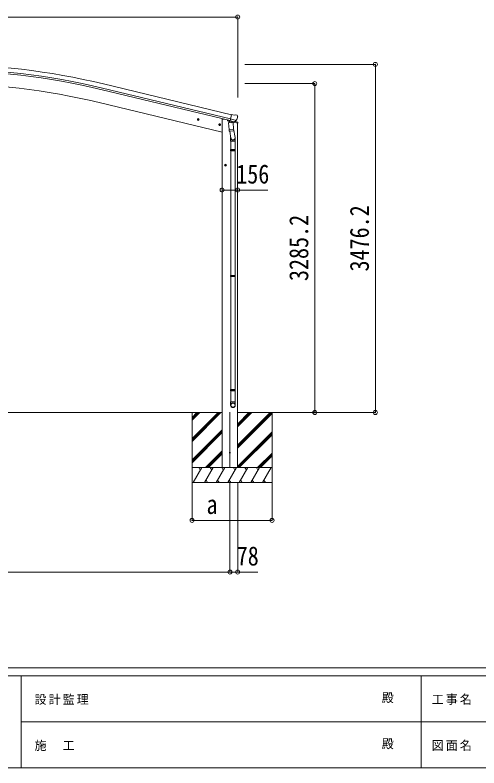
# Model space of a CAD drawing. Units: millimetres at full size, sheet at 1:40. Extents: x -11181 to 11305, y -7804 to 7716.
# Drawn here: x -4596 to 42, y -7804 to -285 of the extents above; entities that cross this region are included whole.
import ezdxf
from ezdxf.enums import TextEntityAlignment as Align

# ---------------------------------------------------------------- set-up
doc = ezdxf.new("R2010")
doc.units = ezdxf.units.MM
doc.header["$LTSCALE"] = 40
doc.header["$PDMODE"] = 32
doc.header["$PDSIZE"] = 40
for name, color, linetype, lineweight in [('0-0_0', 7, 'Continuous', 9), ('0-1_本体', 4, 'Continuous', 9), ('0-2_部品', 7, 'Continuous', 9), ('0-8_PARTS2', 7, 'Continuous', 9), ('0-A_寸法', 6, 'Continuous', 9), ('F-0_240', 7, 'Continuous', 9)]:
    doc.layers.add(name, color=color, linetype=linetype, lineweight=lineweight)
doc.styles.add('ＭＳ ゴシック', font='')
doc.styles.get('ＭＳ ゴシック').set_extended_font_data('MS Gothic')

msp = doc.modelspace()

# ---------------------------------------------------------------- linework, layer by layer
at = {"layer": '0-0_0'}
for p, q in [((-8196.81, -4254.07), (-2526.66, -4254.07)), ((-2826.94, -4302.67), (-2778.34, -4254.06)), ((-2826.94, -4254.07), (-2826.94, -4954.07)), ((-2826.94, -4514.8), (-2566.21, -4254.07)), ((-2826.94, -4528.94), (-2552.07, -4254.07)), ((-2826.94, -4543.08), (-2537.93, -4254.07)), ((-2826.94, -4330.95), (-2750.06, -4254.07)), ((-2826.94, -4316.81), (-2764.2, -4254.07)), ((-2370.16, -4254.07), (-1938.78, -4254.07)), ((-2370.16, -4578.51), (-2045.71, -4254.07)), ((-2370.16, -4592.66), (-2031.57, -4254.07)), ((-2370.16, -4394.67), (-2229.56, -4254.07)), ((-2370.16, -4380.53), (-2243.7, -4254.07)), ((-2370.16, -4366.38), (-2257.84, -4254.07)), ((-2370.16, -4606.8), (-2026.94, -4263.58)), ((-2026.94, -4254.07), (-2026.94, -4954.07)), ((-2826.94, -4726.93), (-2526.16, -4426.15)), ((-2826.94, -4741.07), (-2526.16, -4440.29)), ((-2826.94, -4755.21), (-2526.16, -4454.43)), ((-2370.16, -4790.65), (-2026.94, -4447.43)), ((-2369.44, -4804.07), (-2026.94, -4461.57)), ((-2355.3, -4804.07), (-2026.94, -4475.71)), ((-2691.95, -4804.07), (-2526.16, -4638.28)), ((-2677.81, -4804.07), (-2526.16, -4652.42)), ((-2171.45, -4804.07), (-2026.94, -4659.56)), ((-2663.66, -4804.07), (-2526.16, -4666.56)), ((-2157.31, -4804.07), (-2026.94, -4673.7)), ((-2143.16, -4804.07), (-2026.94, -4687.85)), ((-2026.94, -4804.07), (-2826.94, -4804.07)), ((-2816.65, -4954.07), (-2730.05, -4804.07)), ((-2745.05, -4830.05), (-2760.05, -4804.07)), ((-2701.18, -4954.07), (-2614.58, -4804.07)), ((-2629.58, -4830.05), (-2644.58, -4804.07)), ((-2585.71, -4954.07), (-2499.11, -4804.07)), ((-2514.11, -4830.05), (-2529.11, -4804.07)), ((-2493.94, -4804.07), (-2359.94, -4804.07)), ((-2470.24, -4954.07), (-2383.64, -4804.07)), ((-2398.64, -4830.05), (-2413.64, -4804.07)), ((-2354.77, -4954.07), (-2268.17, -4804.07)), ((-2283.17, -4830.05), (-2298.17, -4804.07)), ((-2239.3, -4954.07), (-2152.7, -4804.07)), ((-2182.7, -4804.07), (-2167.7, -4830.05)), ((-2123.83, -4954.07), (-2037.23, -4804.07)), ((-2826.94, -4954.07), (-2026.94, -4954.07)), ((-2686.18, -4928.09), (-2671.18, -4954.07)), ((-2570.71, -4928.09), (-2555.71, -4954.07)), ((-2455.24, -4928.09), (-2440.24, -4954.07)), ((-2339.77, -4928.09), (-2324.77, -4954.07)), ((-2224.3, -4928.09), (-2209.3, -4954.07)), ((-2108.83, -4928.09), (-2093.83, -4954.07))]:
    msp.add_line(p, q, dxfattribs=at)
at = {"layer": '0-1_本体'}
for p, q in [((-2431.85, -1280.34), (-3710.94, -973.26)), ((-2445.85, -1338.69), (-3724.95, -1031.6)), ((-2441.92, -1322.32), (-3721.02, -1015.24)), ((-2526.41, -1454.07), (-3755.53, -1158.98)), ((-2526.41, -1454.07), (-3755.53, -1158.98)), ((-2526.41, -1324.69), (-2506.41, -1324.69)), ((-2526.41, -4804.07), (-2526.41, -1324.69)), ((-2506.41, -1324.69), (-2472.9, -1332.73)), ((-2370.91, -4804.07), (-2370.91, -1363.89))]:
    msp.add_line(p, q, dxfattribs=at)
for radius in [7073, 7029.83, 7013, 6882, 6882]:
    msp.add_arc((-5362.1, -7850.83), radius, 76.5, 103.5, dxfattribs=at)
at = {"layer": '0-2_部品'}
for p, q in [((-2774.57, -1325.58), (-2755.13, -1330.25)), ((-2766.98, -1320.72), (-2772.15, -1326.16)), ((-2767.19, -1337.64), (-2762.52, -1318.19)), ((-2759.68, -1322.47), (-2766.98, -1320.72)), ((-2762.72, -1335.11), (-2757.55, -1329.67)), ((-2757.55, -1329.67), (-2759.68, -1322.47)), ((-2472.89, -1332.19), (-2472.89, -1335.35)), ((-2450.85, -1344.58), (-2469.05, -1340.21)), ((-2447.16, -1340.34), (-2460.48, -1355.66)), ((-2446.22, -1340.28), (-2447.16, -1340.34)), ((-2443.14, -1342.75), (-2444.67, -1342.38)), ((-2406.43, -1351.56), (-2443.14, -1342.75)), ((-2384.51, -1336.56), (-2442.01, -1322.75)), ((-2437.19, -1344.57), (-2436.16, -1359.18)), ((-2405.51, -1284.94), (-2431.44, -1278.71)), ((-2404.07, -1352.04), (-2411.59, -1350.23)), ((-2408.27, -1351.79), (-2408.22, -1352.53)), ((-2404.9, -1351.93), (-2406.43, -1351.56)), ((-2405.51, -1284.94), (-2392.25, -1282.24)), ((-2401.36, -1351.47), (-2384.98, -1336.98)), ((-2397.57, -1348.12), (-2370.63, -1354.58)), ((-2377.77, -1285.43), (-2390.95, -1282.26)), ((-2374.67, -1287.68), (-2370.81, -1293.97)), ((-2370.45, -1296.25), (-2370.73, -1297.4)), ((-2560.65, -1376.94), (-2541.21, -1381.61)), ((-2553.06, -1372.08), (-2558.23, -1377.52)), ((-2553.26, -1389), (-2548.6, -1369.55)), ((-2545.76, -1373.83), (-2553.06, -1372.08)), ((-2548.8, -1386.47), (-2543.63, -1381.03)), ((-2543.63, -1381.03), (-2545.76, -1373.83)), ((-2461.58, -1362.11), (-2415.89, -1358.92)), ((-2456.91, -1428.95), (-2461.58, -1362.11)), ((-2460.48, -1355.66), (-2460.03, -1362)), ((-2456.91, -1428.95), (-2411.22, -1425.75)), ((-2408.97, -1353.57), (-2434.79, -1360.01)), ((-2417.67, -1355.74), (-2417.44, -1359.03)), ((-2415.89, -1358.92), (-2411.22, -1425.75)), ((-2411.58, -1420.63), (-2397.04, -1508.5)), ((-2410.36, -1438.22), (-2411.23, -1425.76)), ((-2368.33, -1364.39), (-2411.14, -1354.11)), ((-2368.33, -1357.5), (-2368.33, -1364.39)), ((-2456.89, -1428.95), (-2456.01, -1441.64)), ((-2412.2, -1440.36), (-2453.9, -1443.27)), ((-2450.36, -1443.03), (-2437.74, -1517.82)), ((-2410.75, -1439.58), (-2410.75, -1439.58)), ((-2440.89, -1511.01), (-2440.89, -1545.66)), ((-2440.89, -1545.66), (-2394.89, -1545.66)), ((-2438.89, -1545.66), (-2438.89, -1628.32)), ((-2396.89, -1545.66), (-2396.89, -1628.32)), ((-2394.89, -1545.66), (-2394.89, -1511.31)), ((-2440.89, -1630.32), (-2439.89, -1628.32)), ((-2440.89, -1630.32), (-2394.89, -1630.32)), ((-2440.89, -1630.32), (-2440.89, -1638.32)), ((-2440.89, -1638.32), (-2394.89, -1638.32)), ((-2440.89, -1638.32), (-2439.89, -1640.32)), ((-2439.89, -1628.32), (-2395.89, -1628.32)), ((-2439.89, -1640.32), (-2395.89, -1640.32)), ((-2438.89, -1640.32), (-2438.89, -2884.51)), ((-2396.89, -1640.32), (-2396.89, -2884.51)), ((-2394.89, -1630.32), (-2395.89, -1628.32)), ((-2502.4, -1784.19), (-2482.4, -1784.19)), ((-2496.15, -1777.69), (-2499.9, -1784.19)), ((-2488.64, -1777.69), (-2496.15, -1777.69)), ((-2492.4, -1794.19), (-2492.4, -1774.19)), ((-2484.89, -1784.19), (-2488.64, -1777.69)), ((-2488.64, -1790.69), (-2484.89, -1784.19)), ((-2440.89, -2886.51), (-2439.89, -2884.51)), ((-2440.89, -2886.51), (-2394.89, -2886.51)), ((-2440.89, -2886.51), (-2440.89, -2894.51)), ((-2440.89, -2894.51), (-2394.89, -2894.51)), ((-2440.89, -2894.51), (-2439.89, -2896.51)), ((-2439.89, -2884.51), (-2395.89, -2884.51)), ((-2439.89, -2896.51), (-2395.89, -2896.51)), ((-2438.89, -2896.51), (-2438.89, -4024.69)), ((-2396.89, -2896.51), (-2396.89, -4024.69)), ((-2394.89, -2886.51), (-2395.89, -2884.51)), ((-2440.89, -4026.69), (-2439.89, -4024.69)), ((-2440.89, -4026.69), (-2394.89, -4026.69)), ((-2440.89, -4026.69), (-2440.89, -4034.69)), ((-2440.89, -4034.69), (-2394.89, -4034.69)), ((-2440.89, -4034.69), (-2439.89, -4036.69)), ((-2439.89, -4024.69), (-2395.89, -4024.69)), ((-2439.89, -4036.69), (-2395.89, -4036.69)), ((-2438.89, -4036.69), (-2438.89, -4146.7)), ((-2396.89, -4036.69), (-2396.89, -4146.7)), ((-2394.89, -4026.69), (-2395.89, -4024.69)), ((-2440.89, -4180.84), (-2440.89, -4146.7)), ((-2440.89, -4146.7), (-2394.89, -4146.7)), ((-2394.89, -4180.84), (-2394.89, -4146.7))]:
    msp.add_line(p, q, dxfattribs=at)
for points in [[(-2772.15, -1326.16), (-2770.02, -1333.36), (-2762.72, -1335.11)], [(-2436.87, -1344.16), (-2446.59, -1341.83), (-2431.44, -1278.71)], [(-2436.87, -1344.16), (-2436.63, -1344.31), (-2411.87, -1350.26), (-2411.59, -1350.23)], [(-2384.24, -1335.98), (-2384.82, -1336.83), (-2384.98, -1336.98)], [(-2558.23, -1377.52), (-2556.1, -1384.72), (-2548.8, -1386.47)], [(-2394.89, -1630.32), (-2394.89, -1638.32), (-2395.89, -1640.32)], [(-2499.9, -1784.19), (-2496.15, -1790.69), (-2488.64, -1790.69)], [(-2394.89, -2886.51), (-2394.89, -2894.51), (-2395.89, -2896.51)], [(-2394.89, -4026.69), (-2394.89, -4034.69), (-2395.89, -4036.69)]]:
    msp.add_lwpolyline(points, dxfattribs=at)
for centre, radius in [((-2764.85, -1327.92), 8.5), ((-2764.85, -1327.92), 7.7), ((-2764.85, -1327.92), 6.5), ((-2550.93, -1379.27), 8.5), ((-2550.93, -1379.27), 7.7), ((-2550.93, -1379.27), 6.5), ((-2492.4, -1784.19), 8.5), ((-2492.4, -1784.19), 7.7), ((-2492.4, -1784.19), 6.5)]:
    msp.add_circle(centre, radius, dxfattribs=at)
at = {"layer": '0-2_部品', "color": 4}
msp.add_circle((-2448.66, -4654.07), 4.5, dxfattribs=at)
at = {"layer": '0-2_部品'}
for centre, radius, start, end in [((-2467.89, -1335.35), 5, 180, 256.5), ((-2444.55, -1341.9), 0.5, 221.23754, 256.5), ((-2437.78, -1344.66), 0.604, 7.79405, 79.40158), ((-2409.22, -1352.6), 1, 284, 4), ((-2407.77, -1351.75), 0.5, 76.5, 184), ((-2404.79, -1351.44), 0.5, 256.5, 291.76246), ((-2391.65, -1285.18), 3, 76.5, 101.5), ((-2567.53, -1250.15), 202.4, 334.90875, 346.5), ((-2378.93, -1290.29), 5, 31.5, 76.5), ((-2435.14, -1359.04), 1.03, 188.03431, 289.96103), ((-2371.33, -1357.5), 3, 0, 76.5), ((-2454.04, -1441.28), 2, 190.53157, 274), ((-2412.34, -1438.36), 2, 274, 322.59038), ((-2412.3, -1438.39), 1.95, 322.52234, 4.95983), ((-2424.89, -1511.31), 30, 0, 2.54858)]:
    msp.add_arc(centre, radius, start, end, dxfattribs=at)
for centre, major_axis, ratio, start_param, end_param in [((-2403.37, -1349.11), (0.73, -2.92), 0.997631, 5.8041905, 5.8929484), ((-2403.4, -1348.99), (-2.63, 3.16), 0.650902, 2.1145521, 2.1873627), ((-2403.35, -1349.21), (0.73, -2.92), 0.997631, 5.965759, 6.7621801), ((-2373.37, -1295.54), (1.57, -2.57), 0.99628, 0.7835347, 1.5707963), ((-2417.89, -1511.01), (-23, 0), 0.996195, 6.0000678, 10.0103449), ((-2417.89, -1511.01), (-21, 0), 0.996195, 0.3319459, 3.3482706), ((-2417.89, -4179.09), (23, 0), 0.996195, 6.2831853, 9.424778), ((-2417.89, -4180.84), (23, 0), 0.996195, 6.2831853, 9.424778), ((-2417.89, -4180.84), (0, -23.43), 0.981806, 4.712389, 7.8539816)]:
    msp.add_ellipse(centre, major_axis=major_axis, ratio=ratio, start_param=start_param, end_param=end_param, dxfattribs=at)
msp.add_ellipse((-2417.89, -4180.84), major_axis=(-21, 0), ratio=0.996195, dxfattribs=at)
at = {"layer": '0-8_PARTS2', "color": 6}
msp.add_line((-8353.31, -305.07), (-2370.29, -305.07), dxfattribs=at)
at = {"layer": '0-8_PARTS2', "color": 2}
msp.add_line((-2448.66, -4251.57), (-2448.66, -4806.57), dxfattribs=at)
at = {"layer": '0-A_寸法'}
for p, q in [((-2370.29, -305.07), (-2370.29, -1107.4)), ((-993.71, -777.83), (-2300.14, -777.83)), ((-993.71, -4254.07), (-993.71, -777.83)), ((-1599.69, -968.83), (-2300.14, -968.83)), ((-1599.69, -4254.07), (-1599.69, -968.83)), ((-2526.16, -2032.82), (-2370.16, -2032.82)), ((-2370.16, -2032.82), (-2070.16, -2032.82)), ((-1599.69, -4254.07), (-1993.93, -4254.07)), ((-993.71, -4254.07), (-1599.69, -4254.07)), ((-2826.94, -5331.97), (-2826.94, -4957.56)), ((-2448.16, -5846.96), (-2448.16, -4957.56)), ((-2370.16, -5846.96), (-2370.16, -4957.56)), ((-2026.94, -5331.97), (-2026.94, -4957.56)), ((-2026.94, -5331.97), (-2826.94, -5331.97)), ((-8275.55, -5846.96), (-2448.16, -5846.96)), ((-2448.16, -5846.96), (-2370.16, -5846.96)), ((-2370.16, -5846.96), (-2170.16, -5846.96))]:
    msp.add_line(p, q, dxfattribs=at)
for p in [(-2370.29, -305.07), (-993.71, -777.83), (-1599.69, -968.83), (-2526.16, -2032.82), (-2370.16, -2032.82), (-1599.69, -4254.07), (-993.71, -4254.07), (-2826.94, -5331.97), (-2026.94, -5331.97), (-2448.16, -5846.96), (-2370.16, -5846.96)]:
    msp.add_point(p, dxfattribs=at)
at = {"layer": 'F-0_240', "color": 5}
for p, q in [((-11180.61, -6803.54), (10739.39, -6803.54)), ((-11180.61, -6883.54), (7183.72, -6883.54)), ((-4536.28, -6883.54), (-4536.28, -7803.54)), ((-536.28, -6883.54), (-536.28, -7803.54)), ((-4536.28, -7343.54), (3663.72, -7343.54)), ((-11180.61, -7803.54), (10739.39, -7803.54))]:
    msp.add_line(p, q, dxfattribs=at)

# ---------------------------------------------------------------- texts
at = {"layer": '0-A_寸法', "color": 7, "style": 'ＭＳ ゴシック', "width": 0.85}
for s, p in [('156', (-2385.16, -2024.82)), ('a', (-2681.94, -5323.97)), ('78', (-2380.16, -5838.96))]:
    msp.add_text(s, height=190.6, dxfattribs=at).set_placement(p, align=Align.BOTTOM_LEFT)
for s, p in [('3476.2', (-1001.71, -2845.95)), ('3285.2', (-1607.69, -2941.45))]:
    msp.add_text(s, height=190.6, rotation=90, dxfattribs=at).set_placement(p, align=Align.BOTTOM_LEFT)
at = {"layer": 'F-0_240', "style": 'ＭＳ ゴシック'}
for p in [(-930.57, -7173.54), (-930.57, -7633.54)]:
    msp.add_text('殿', height=87.98, dxfattribs=at).set_placement(p, align=Align.BOTTOM_LEFT)
at = {"layer": 'F-0_240', "char_height": 87.98, "attachment_point": 7, "style": 'ＭＳ ゴシック'}
for s, insert in [('\\T1.17;設計監理', (-4401.18, -7173.54)), ('\\T1.17;工事名', (-430.81, -7173.54)), ('\\T1.17;施\u3000工', (-4401.18, -7633.54)), ('\\T1.17;図面名', (-430.81, -7633.54))]:
    msp.add_mtext(s, dxfattribs=dict(at, insert=insert))

doc.saveas('drawing.dxf')
